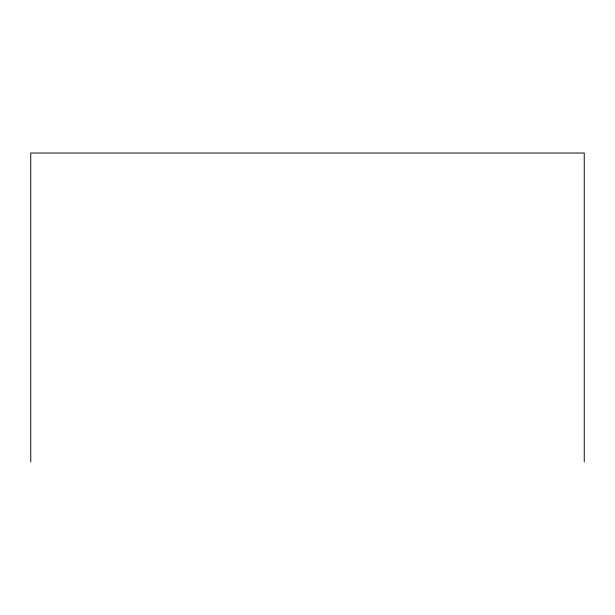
<?xml version="1.0" encoding="UTF-8"?>
<svg xmlns="http://www.w3.org/2000/svg" width="615" height="615" viewBox="0 0 615 615"><rect width="100%" height="100%" fill="white"/><g stroke="black" fill="none" stroke-linecap="round" stroke-linejoin="round"><path stroke-width="0.92" d="M584.25 461.98L584.25 153.02L30.75 153.02L30.75 461.98"/></g></svg>
